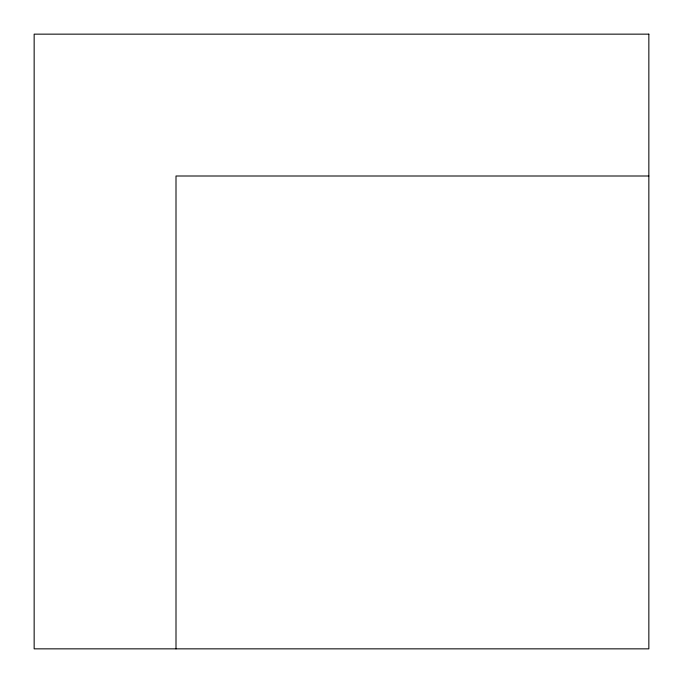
<?xml version="1.0" encoding="UTF-8"?>
<svg xmlns="http://www.w3.org/2000/svg" width="683" height="683" viewBox="0 0 683 683"><rect width="100%" height="100%" fill="white"/><g stroke="black" fill="none" stroke-linecap="round" stroke-linejoin="round"><path stroke-width="1.02" d="M648.85 176.001L176.001 176.001L176.001 648.85M648.85 34.15L34.15 34.15L34.15 648.85L648.85 648.85L648.85 34.15"/></g></svg>
